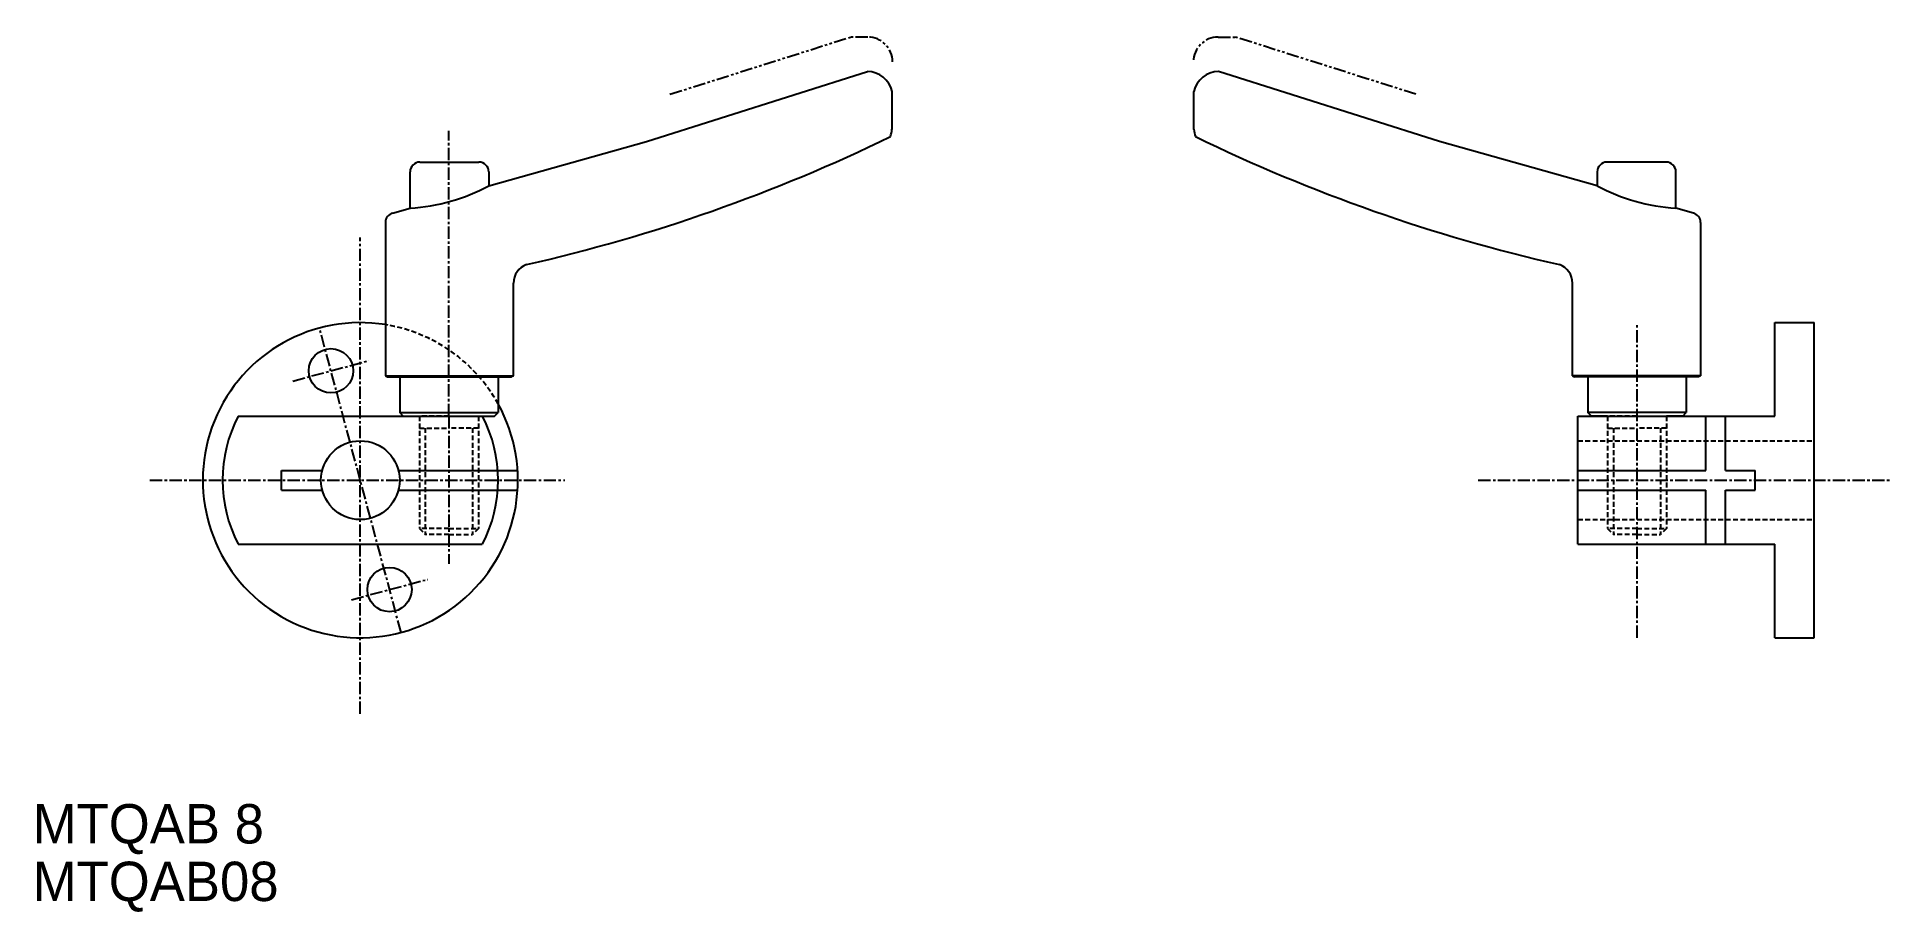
# Model space of a CAD drawing. Extents: x 10 to 199, y -7 to 82.
import ezdxf

# ---------------------------------------------------------------- set-up
doc = ezdxf.new("R2010")
doc.units = 0
for name, pattern in [('CENTER', [2, 1.25, -0.25, 0.25, -0.25]), ('DASHED', [0.75, 0.5, -0.25]), ('PHANTOM', [2.5, 1.25, -0.25, 0.25, -0.25, 0.25, -0.25])]:
    doc.linetypes.add(name, pattern=pattern)
doc.layers.get('0').update_dxf_attribs({"linetype": 'CONTINUOUS'})
doc.layers.add('CENTER', color=1, linetype='CENTER')

msp = doc.modelspace()

# ---------------------------------------------------------------- linework, layer by layer
at = {"color": 3, "linetype": 'PHANTOM'}
for p, q in [((74.72, 76.09), (93.06, 81.9)), ((94.82, 81.9), (93.06, 81.9)), ((130.38, 81.9), (132.14, 81.9)), ((150.48, 76.09), (132.14, 81.9))]:
    msp.add_line(p, q, dxfattribs=at)
at = {"color": 7, "linetype": 'CONTINUOUS'}
for p, q in [((72.32, 71.29), (94.78, 78.4)), ((152.88, 71.29), (130.42, 78.4)), ((97.27, 72.53), (97.27, 76.38)), ((127.93, 72.53), (127.93, 76.38)), ((56.32, 66.78), (72.32, 71.29)), ((168.88, 66.78), (152.88, 71.29)), ((48.32, 64.53), (48.32, 68.2)), ((49.32, 69.2), (55.32, 69.2)), ((56.32, 68.2), (56.32, 66.78)), ((168.88, 68.2), (168.88, 66.78)), ((175.88, 69.2), (169.88, 69.2)), ((176.88, 64.53), (176.88, 68.2)), ((46.55, 64.03), (48.32, 64.53)), ((178.65, 64.03), (176.88, 64.53)), ((45.82, 63.07), (45.82, 47.49)), ((179.38, 63.07), (179.38, 47.49)), ((58.82, 47.49), (58.82, 56.91)), ((166.38, 47.49), (166.38, 56.91)), ((186.93, 52.9), (190.93, 52.9)), ((186.93, 43.4), (186.93, 52.9)), ((190.93, 20.9), (190.93, 52.9)), ((45.82, 47.49), (46.02, 47.4)), ((45.82, 47.49), (58.82, 47.49)), ((46.02, 47.4), (47.27, 47.4)), ((47.27, 47.4), (47.27, 43.77)), ((47.27, 47.4), (57.27, 47.4)), ((57.27, 47.4), (58.62, 47.4)), ((57.27, 47.4), (57.27, 43.77)), ((58.82, 47.49), (58.62, 47.4)), ((179.38, 47.49), (166.38, 47.49)), ((166.38, 47.49), (166.58, 47.4)), ((167.93, 47.4), (166.58, 47.4)), ((177.93, 47.4), (167.93, 47.4)), ((167.93, 47.4), (167.93, 43.77)), ((177.93, 47.4), (177.93, 43.77)), ((179.18, 47.4), (177.93, 47.4)), ((179.38, 47.49), (179.18, 47.4)), ((30.87, 43.4), (55.66, 43.4)), ((47.63, 43.4), (47.27, 43.77)), ((47.27, 43.77), (57.27, 43.77)), ((47.63, 43.4), (49.27, 43.4)), ((55.27, 43.4), (56.9, 43.4)), ((56.9, 43.4), (57.27, 43.77)), ((166.93, 43.4), (186.93, 43.4)), ((166.93, 30.4), (166.93, 43.4)), ((177.93, 43.77), (167.93, 43.77)), ((168.3, 43.4), (167.93, 43.77)), ((169.93, 43.4), (168.3, 43.4)), ((177.57, 43.4), (175.93, 43.4)), ((177.57, 43.4), (177.93, 43.77)), ((179.93, 37.9), (179.93, 43.4)), ((181.93, 37.9), (181.93, 43.4)), ((35.27, 37.9), (39.39, 37.9)), ((35.27, 35.9), (35.27, 37.9)), ((47.14, 37.9), (59.23, 37.9)), ((166.93, 37.9), (179.93, 37.9)), ((181.93, 37.9), (184.93, 37.9)), ((184.93, 35.9), (184.93, 37.9)), ((35.27, 35.9), (39.39, 35.9)), ((47.14, 35.9), (59.23, 35.9)), ((166.93, 35.9), (179.93, 35.9)), ((179.93, 30.4), (179.93, 35.9)), ((181.93, 30.4), (181.93, 35.9)), ((181.93, 35.9), (184.93, 35.9)), ((30.87, 30.4), (55.66, 30.4)), ((166.93, 30.4), (186.93, 30.4)), ((186.93, 20.9), (186.93, 30.4)), ((186.93, 20.9), (190.93, 20.9))]:
    msp.add_line(p, q, dxfattribs=at)
at = {"color": 3, "linetype": 'DASHED'}
for p, q in [((52.27, 43.4), (49.27, 43.4)), ((49.27, 43.4), (49.27, 32)), ((52.27, 43.4), (55.27, 43.4)), ((55.27, 43.4), (55.27, 32)), ((169.93, 43.4), (169.93, 32)), ((172.93, 43.4), (169.93, 43.4)), ((172.93, 43.4), (175.93, 43.4)), ((175.93, 43.4), (175.93, 32)), ((49.27, 42.2), (52.27, 42.2)), ((49.87, 42.2), (49.87, 31.4)), ((55.27, 42.2), (52.27, 42.2)), ((54.67, 42.2), (54.67, 31.4)), ((169.93, 42.2), (172.93, 42.2)), ((170.53, 42.2), (170.53, 31.4)), ((175.93, 42.2), (172.93, 42.2)), ((175.33, 42.2), (175.33, 31.4)), ((166.93, 40.9), (190.93, 40.9)), ((52.27, 32), (49.27, 32)), ((49.27, 32), (49.87, 31.4)), ((52.27, 32), (55.27, 32)), ((55.27, 32), (54.67, 31.4)), ((166.93, 32.9), (190.93, 32.9)), ((169.93, 32), (170.53, 31.4)), ((172.93, 32), (169.93, 32)), ((172.93, 32), (175.93, 32)), ((175.93, 32), (175.33, 31.4)), ((52.27, 31.4), (49.87, 31.4)), ((52.27, 31.4), (54.67, 31.4)), ((172.93, 31.4), (170.53, 31.4)), ((172.93, 31.4), (175.33, 31.4))]:
    msp.add_line(p, q, dxfattribs=at)
at = {"color": 7, "linetype": 'CONTINUOUS'}
for centre, radius in [((40.29, 48.01), 2.25), ((43.27, 36.9), 4), ((46.24, 25.79), 2.25)]:
    msp.add_circle(centre, radius, dxfattribs=at)
at = {"color": 3, "linetype": 'PHANTOM'}
for centre, start, end in [((94.82, 79.4), 0, 90), ((130.38, 79.4), 90, 180)]:
    msp.add_arc(centre, 2.5, start, end, dxfattribs=at)
at = {"color": 7, "linetype": 'CONTINUOUS'}
for centre, radius, start, end in [((94.75, 75.82), 2.58, 12.4108, 89.2795), ((130.45, 75.82), 2.58, 90.7205, 167.5892), ((22.17, 225.83), 171.3, 282.8123, 295.9457), ((91.32, 73.35), 6, 345.017, 352.2759), ((133.88, 73.35), 6, 187.7241, 194.983), ((203.03, 225.83), 171.3, 244.0543, 257.1877), ((49.32, 68.2), 1, 90, 180), ((55.32, 68.2), 1, 0, 90), ((169.88, 68.2), 1, 90, 180), ((175.88, 68.2), 1, 0, 90), ((47.1, 84.21), 19.72, 273.5609, 297.8886), ((178.1, 84.21), 19.72, 242.1114, 266.4391), ((46.82, 63.07), 1, 105.7247, 180), ((178.38, 63.07), 1, 0, 74.2753), ((60.82, 56.91), 2, 109.379, 180), ((164.38, 56.91), 2, 0, 70.621), ((43.27, 36.9), 16, 80.8055, 28.955), ((43.27, 36.9), 14, 152.336, 207.664), ((43.27, 36.9), 14, 332.336, 27.664)]:
    msp.add_arc(centre, radius, start, end, dxfattribs=at)
at = {"color": 3, "linetype": 'DASHED'}
msp.add_arc((43.27, 36.9), 16, 28.955, 80.8055, dxfattribs=at)
at = {"layer": 'CENTER', "color": 1, "linetype": 'CENTER'}
for p, q in [((52.27, 43.4), (52.27, 72.39)), ((43.27, 13.16), (43.27, 61.55)), ((172.93, 20.9), (172.93, 52.9)), ((47.41, 21.45), (39.12, 52.36)), ((36.42, 46.97), (44.15, 49.04)), ((52.27, 43.4), (52.27, 28.4)), ((21.89, 36.9), (64.04, 36.9)), ((156.81, 36.9), (198.62, 36.9)), ((42.38, 24.76), (50.11, 26.83))]:
    msp.add_line(p, q, dxfattribs=at)

# ---------------------------------------------------------------- texts
at = {"color": 7, "linetype": 'CONTINUOUS'}
for s, p in [('MTQAB 8', (10, 0.01)), ('MTQAB08', (10, -5.84))]:
    msp.add_text(s, height=4, dxfattribs=at).set_placement(p)

doc.saveas('drawing.dxf')
